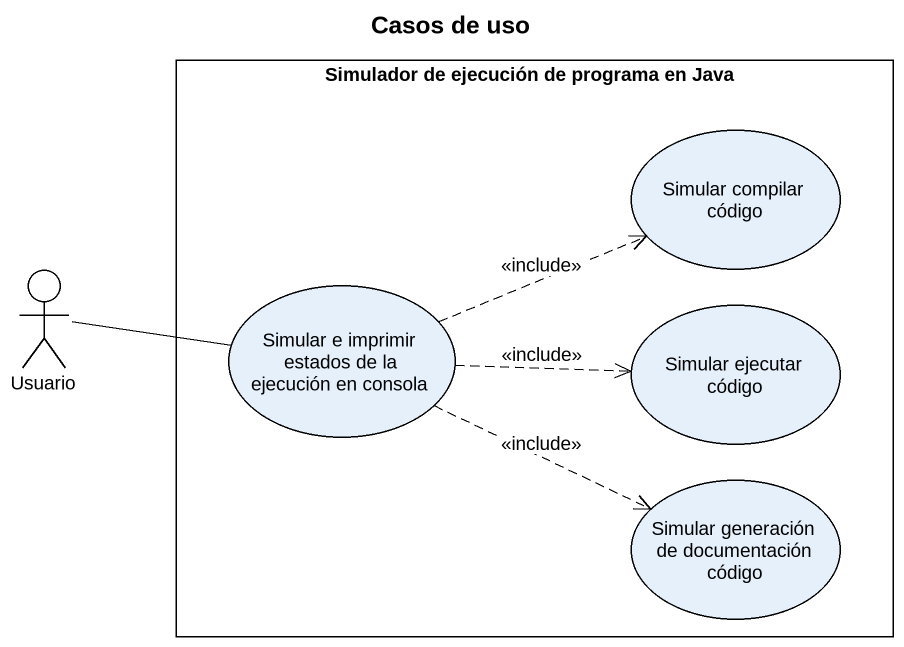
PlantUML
@startuml
title Casos de uso
rectangle "Simulador de ejecución de programa en Java" as Simulador_de_ejecución_de {
  usecase "Simular compilar código" as Simular_compilar_código
  usecase "Simular e imprimir estados de la ejecución en consola" as Simular_e_imprimir_estados
  usecase "Simular ejecutar código" as Simular_ejecutar_código
  usecase "Simular generación de documentación código" as Simular_generación_de
}
actor Usuario
Usuario -right- Simular_e_imprimir_estados
Simular_e_imprimir_estados .right.> Simular_compilar_código : <<include>>
Simular_e_imprimir_estados .right.> Simular_ejecutar_código : <<include>>
Simular_e_imprimir_estados .right.> Simular_generación_de : <<include>>
@enduml
